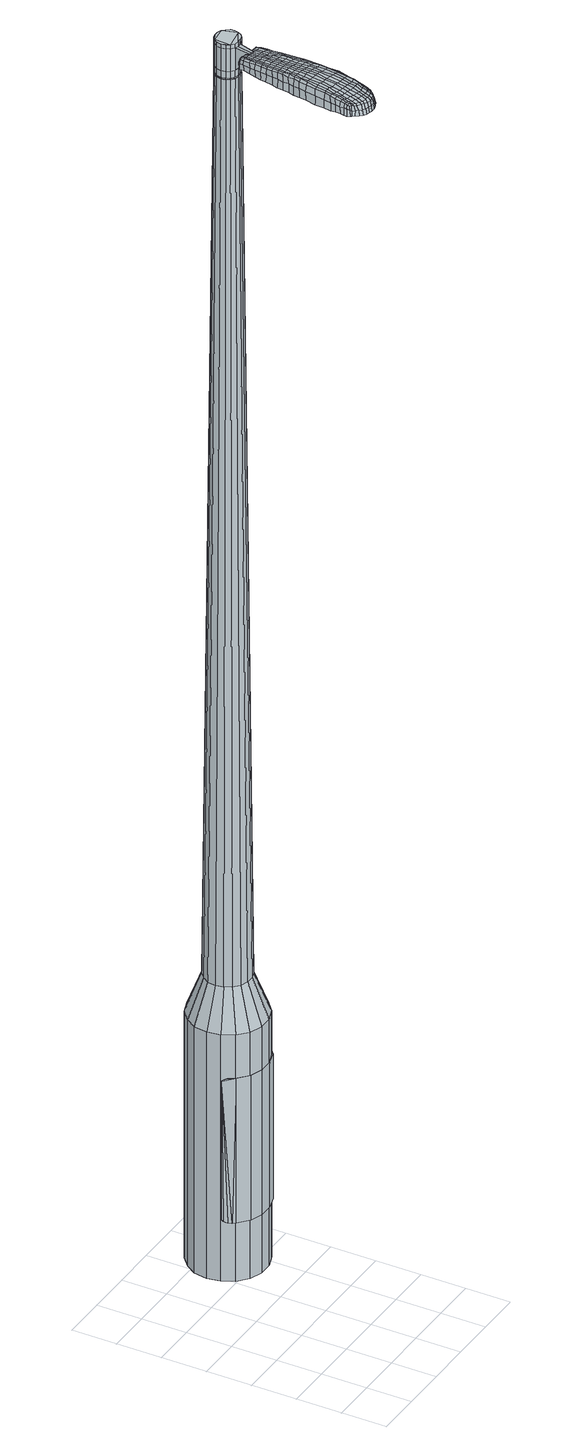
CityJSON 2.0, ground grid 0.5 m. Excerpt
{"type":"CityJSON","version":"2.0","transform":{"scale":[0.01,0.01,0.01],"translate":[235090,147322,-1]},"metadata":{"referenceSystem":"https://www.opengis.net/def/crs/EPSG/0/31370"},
"CityObjects":{
"object1":{"type":"GenericCityObject","attributes":{"cluster":364,"mean_distance_to_centroid":0.0737,"new_centroid_x":235091.34,"new_centroid_y":147324.31,"mean_distance_to_camera":8.88,"H1":11.83,"H2":11.88,"Z_final":113.07,"cluster2":-1,"proj_x":235084.53,"proj_y":147323.04,"id_line":88338,"bearing_l":349.5,"distance":6.93,"orientation":"right","G_obj":259.5},"geometry":[{"type":"MultiSurface","lod":"2","boundaries":[[[0,1,2,3]],[[1,4,5,2]],[[4,6,7,5]],[[6,8,9,7]],[[8,10,11,9]],[[10,12,13,11]],[[12,14,15,13]],[[14,16,17,15]],[[16,18,19,17]],[[18,20,21,19]],[[20,22,23,21]],[[22,24,25,23]],[[24,26,27,25]],[[26,28,29,27]],[[28,30,31,29]],[[30,32,33,31]],[[32,34,35,33]],[[34,0,3,35]],[[36,37,38,39]],[[38,40,41,42]],[[41,43,42]],[[42,44,45,46]],[[45,47,46]],[[46,48,49,50]],[[49,51,50]],[[42,46,50,38]],[[50,52,39,38]],[[53,36,39]],[[2,5,7,35]],[[7,9,11,15]],[[11,13,15]],[[15,17,19,23]],[[19,21,23]],[[23,25,27,31]],[[27,29,31]],[[15,23,31,7]],[[31,33,35,7]],[[3,2,35]],[[1,0,54,55]],[[0,34,56,54]],[[34,32,57,56]],[[32,30,58,57]],[[30,28,59,58]],[[28,26,60,59]],[[26,24,61,60]],[[24,22,62,61]],[[22,20,63,62]],[[20,18,64,63]],[[18,16,65,64]],[[16,14,66,65]],[[14,12,67,66]],[[12,10,68,67]],[[10,8,69,68]],[[8,6,70,69]],[[6,4,71,70]],[[4,1,55,71]],[[55,54,72,73]],[[54,56,74,72]],[[56,57,75,74]],[[57,58,76,75]],[[58,59,77,76]],[[59,60,78,77]],[[60,61,79,78]],[[61,62,80,79]],[[62,63,81,80]],[[63,64,82,81]],[[64,65,83,82]],[[65,66,84,83]],[[66,67,85,84]],[[67,68,86,85]],[[68,69,87,86]],[[69,70,88,87]],[[70,71,89,88]],[[71,55,73,89]],[[72,90,91,92]],[[74,93,90,72]],[[94,95,93,74]],[[96,97,95,94]],[[77,98,97,96]],[[78,99,98,77]],[[100,101,99,78]],[[80,102,101,100]],[[103,104,102,80]],[[82,105,104,103]],[[83,106,105,82]],[[107,108,106,83]],[[109,110,108,107]],[[111,112,110,109]],[[113,114,112,111]],[[115,116,114,113]],[[117,118,116,115]],[[92,91,118,117]],[[119,120,121,122]],[[123,119,122,124]],[[125,123,124,126]],[[127,125,126,128]],[[129,127,128,130]],[[131,129,130,132]],[[133,131,132,134]],[[135,133,134,136]],[[137,135,136,138]],[[139,137,138,140]],[[141,139,140,142]],[[143,141,142,144]],[[145,143,144,146]],[[147,145,146,148]],[[149,147,148,150]],[[151,149,150,152]],[[73,72,92]],[[75,94,74]],[[75,76,96,94]],[[76,77,96]],[[79,100,78]],[[79,80,100]],[[81,103,80]],[[81,82,103]],[[84,107,83]],[[84,85,109,107]],[[85,86,111,109]],[[86,87,113,111]],[[87,88,115,113]],[[88,89,117,115]],[[89,73,92,117]],[[153,91,90]],[[153,154,118,91]],[[154,155,116,118]],[[155,156,114,116]],[[156,157,112,114]],[[157,158,110,112]],[[158,159,108,110]],[[159,106,108]],[[160,104,105]],[[160,102,104]],[[161,101,102]],[[161,99,101]],[[162,97,98]],[[162,163,95,97]],[[163,93,95]],[[39,52,151,164]],[[153,90,165,152]],[[53,39,164,120]],[[90,93,121,165]],[[36,53,120,119]],[[93,163,122,121]],[[37,36,119,123]],[[163,162,124,122]],[[38,37,123,125]],[[162,98,126,124]],[[40,38,125,127]],[[98,99,128,126]],[[41,40,127,129]],[[99,161,130,128]],[[43,41,129,131]],[[161,102,132,130]],[[42,43,131,133]],[[102,160,134,132]],[[44,42,133,135]],[[160,105,136,134]],[[45,44,135,137]],[[105,106,138,136]],[[47,45,137,139]],[[106,159,140,138]],[[46,47,139,141]],[[159,158,142,140]],[[48,46,141,143]],[[158,157,144,142]],[[49,48,143,145]],[[157,156,146,144]],[[51,49,145,147]],[[156,155,148,146]],[[50,51,147,149]],[[155,154,150,148]],[[52,50,149,151]],[[154,153,152,150]],[[151,152,166,167]],[[152,165,168,166]],[[165,121,169,168]],[[121,120,170,169]],[[120,164,171,170]],[[164,151,167,171]],[[172,173,174,175]],[[176,172,175,177]],[[172,176,178,179]],[[173,172,179,180]],[[181,182,183,184]],[[185,181,184,186]],[[181,185,187,188]],[[182,181,188,189]],[[190,191,192,193]],[[194,190,193,195]],[[190,194,196,197]],[[191,190,197,198]],[[199,200,201,202]],[[203,199,202,204]],[[199,203,205,206]],[[200,199,206,207]],[[208,209,210,211]],[[212,208,211,213]],[[208,212,214,215]],[[209,208,215,216]],[[217,218,219,220]],[[221,217,220,222]],[[217,221,223,224]],[[218,217,224,225]],[[226,227,228,229]],[[218,226,229,219]],[[226,218,225,230]],[[227,226,230,231]],[[232,233,234,235]],[[227,232,235,228]],[[232,227,231,236]],[[233,232,236,237]],[[238,176,177,239]],[[233,238,239,234]],[[238,233,237,240]],[[176,238,240,178]],[[241,242,243,244]],[[245,241,244,246]],[[241,245,247,248]],[[242,241,248,249]],[[250,251,252,253]],[[242,250,253,243]],[[250,242,249,254]],[[251,250,254,255]],[[256,257,258,259]],[[251,256,259,252]],[[256,251,255,260]],[[257,256,260,261]],[[262,263,264,265]],[[257,262,265,258]],[[262,257,261,266]],[[263,262,266,267]],[[268,173,180,269]],[[263,268,269,264]],[[268,263,267,270]],[[173,268,270,174]],[[271,272,273,274]],[[275,271,274,276]],[[271,275,277,278]],[[272,271,278,279]],[[280,281,282,283]],[[272,280,283,273]],[[280,272,279,284]],[[281,280,284,285]],[[286,287,288,289]],[[281,286,289,282]],[[286,281,285,290]],[[287,286,290,291]],[[292,185,186,293]],[[287,292,293,288]],[[292,287,291,294]],[[185,292,294,187]],[[295,296,297,298]],[[299,295,298,300]],[[295,299,301,302]],[[296,295,302,303]],[[304,305,306,307]],[[296,304,307,297]],[[304,296,303,308]],[[305,304,308,309]],[[310,311,312,313]],[[305,310,313,306]],[[310,305,309,314]],[[311,310,314,315]],[[316,317,318,319]],[[311,316,319,312]],[[316,311,315,320]],[[317,316,320,321]],[[322,182,189,323]],[[317,322,323,318]],[[322,317,321,324]],[[182,322,324,183]],[[325,211,210,326]],[[327,325,326,328]],[[325,327,329,330]],[[211,325,330,213]],[[331,327,328,332]],[[333,331,332,334]],[[331,333,335,336]],[[327,331,336,329]],[[337,333,334,338]],[[339,337,338,340]],[[337,339,341,342]],[[333,337,342,335]],[[343,339,340,344]],[[345,343,344,346]],[[343,345,347,348]],[[339,343,348,341]],[[349,345,346,350]],[[200,349,350,201]],[[349,200,207,351]],[[345,349,351,347]],[[352,353,198,197]],[[354,352,197,196]],[[352,354,355,356]],[[353,352,356,357]],[[358,359,357,356]],[[360,358,356,355]],[[358,360,361,362]],[[359,358,362,363]],[[364,365,363,362]],[[366,364,362,361]],[[364,366,367,368]],[[365,364,368,369]],[[370,371,369,368]],[[372,370,368,367]],[[370,372,205,203]],[[371,370,203,204]],[[373,374,375,376]],[[275,373,376,277]],[[373,275,276,377]],[[374,373,377,378]],[[379,194,195,380]],[[374,379,380,375]],[[379,374,378,381]],[[194,379,381,196]],[[382,383,384,385]],[[221,382,385,223]],[[382,221,222,386]],[[383,382,386,387]],[[388,389,390,391]],[[383,388,391,384]],[[388,383,387,392]],[[389,388,392,393]],[[394,191,198,395]],[[389,394,395,390]],[[394,389,393,396]],[[191,394,396,192]],[[397,398,399,400]],[[179,397,400,180]],[[397,179,178,401]],[[398,397,401,402]],[[403,404,405,406]],[[398,403,406,399]],[[403,398,402,407]],[[404,403,407,408]],[[409,202,201,410]],[[404,409,410,405]],[[409,404,408,411]],[[202,409,411,204]],[[412,413,414,415]],[[184,412,415,186]],[[412,184,183,416]],[[413,412,416,417]],[[418,206,205,419]],[[413,418,419,414]],[[418,413,417,420]],[[206,418,420,207]],[[421,422,423,424]],[[299,421,424,301]],[[421,299,300,425]],[[422,421,425,426]],[[427,212,213,428]],[[422,427,428,423]],[[427,422,426,429]],[[212,427,429,214]],[[430,431,432,433]],[[245,430,433,247]],[[430,245,246,434]],[[431,430,434,435]],[[436,437,438,439]],[[431,436,439,432]],[[436,431,435,440]],[[437,436,440,441]],[[442,209,216,443]],[[437,442,443,438]],[[442,437,441,444]],[[209,442,444,210]],[[445,446,435,434]],[[244,445,434,246]],[[445,244,243,447]],[[446,445,447,448]],[[449,450,441,440]],[[446,449,440,435]],[[449,446,448,451]],[[450,449,451,452]],[[453,326,210,444]],[[450,453,444,441]],[[453,450,452,454]],[[326,453,454,328]],[[455,456,457,458]],[[302,455,458,303]],[[455,302,301,424]],[[456,455,424,423]],[[459,330,329,460]],[[456,459,460,457]],[[459,456,423,428]],[[330,459,428,213]],[[461,462,448,447]],[[253,461,447,243]],[[461,253,252,463]],[[462,461,463,464]],[[465,466,452,451]],[[462,465,451,448]],[[465,462,464,467]],[[466,465,467,468]],[[469,332,328,454]],[[466,469,454,452]],[[469,466,468,470]],[[332,469,470,334]],[[471,472,473,474]],[[308,471,474,309]],[[471,308,303,458]],[[472,471,458,457]],[[475,336,335,476]],[[472,475,476,473]],[[475,472,457,460]],[[336,475,460,329]],[[477,478,464,463]],[[259,477,463,252]],[[477,259,258,479]],[[478,477,479,480]],[[481,482,468,467]],[[478,481,467,464]],[[481,478,480,483]],[[482,481,483,484]],[[485,338,334,470]],[[482,485,470,468]],[[485,482,484,486]],[[338,485,486,340]],[[487,488,489,490]],[[314,487,490,315]],[[487,314,309,474]],[[488,487,474,473]],[[491,342,341,492]],[[488,491,492,489]],[[491,488,473,476]],[[342,491,476,335]],[[493,494,480,479]],[[265,493,479,258]],[[493,265,264,495]],[[494,493,495,496]],[[497,498,484,483]],[[494,497,483,480]],[[497,494,496,499]],[[498,497,499,500]],[[501,344,340,486]],[[498,501,486,484]],[[501,498,500,502]],[[344,501,502,346]],[[503,504,505,506]],[[320,503,506,321]],[[503,320,315,490]],[[504,503,490,489]],[[507,348,347,508]],[[504,507,508,505]],[[507,504,489,492]],[[348,507,492,341]],[[509,510,496,495]],[[269,509,495,264]],[[509,269,180,400]],[[510,509,400,399]],[[511,512,500,499]],[[510,511,499,496]],[[511,510,399,406]],[[512,511,406,405]],[[513,350,346,502]],[[512,513,502,500]],[[513,512,405,410]],[[350,513,410,201]],[[514,515,417,416]],[[324,514,416,183]],[[514,324,321,506]],[[515,514,506,505]],[[516,351,207,420]],[[515,516,420,417]],[[516,515,505,508]],[[351,516,508,347]],[[517,518,378,377]],[[274,517,377,276]],[[517,274,273,519]],[[518,517,519,520]],[[521,354,196,381]],[[518,521,381,378]],[[521,518,520,522]],[[354,521,522,355]],[[523,524,525,526]],[[224,523,526,225]],[[523,224,223,385]],[[524,523,385,384]],[[527,528,529,530]],[[524,527,530,525]],[[527,524,384,391]],[[528,527,391,390]],[[531,353,357,532]],[[528,531,532,529]],[[531,528,390,395]],[[353,531,395,198]],[[533,534,520,519]],[[283,533,519,273]],[[533,283,282,535]],[[534,533,535,536]],[[537,360,355,522]],[[534,537,522,520]],[[537,534,536,538]],[[360,537,538,361]],[[539,540,541,542]],[[230,539,542,231]],[[539,230,225,526]],[[540,539,526,525]],[[543,544,545,546]],[[540,543,546,541]],[[543,540,525,530]],[[544,543,530,529]],[[547,359,363,548]],[[544,547,548,545]],[[547,544,529,532]],[[359,547,532,357]],[[549,550,536,535]],[[289,549,535,282]],[[549,289,288,551]],[[550,549,551,552]],[[553,366,361,538]],[[550,553,538,536]],[[553,550,552,554]],[[366,553,554,367]],[[555,556,557,558]],[[236,555,558,237]],[[555,236,231,542]],[[556,555,542,541]],[[559,560,561,562]],[[556,559,562,557]],[[559,556,541,546]],[[560,559,546,545]],[[563,365,369,564]],[[560,563,564,561]],[[563,560,545,548]],[[365,563,548,363]],[[565,566,552,551]],[[293,565,551,288]],[[565,293,186,415]],[[566,565,415,414]],[[567,372,367,554]],[[566,567,554,552]],[[567,566,414,419]],[[372,567,419,205]],[[568,569,402,401]],[[240,568,401,178]],[[568,240,237,558]],[[569,568,558,557]],[[570,571,408,407]],[[569,570,407,402]],[[570,569,557,562]],[[571,570,562,561]],[[572,371,204,411]],[[571,572,411,408]],[[572,571,561,564]],[[371,572,564,369]],[[573,574,575,576]],[[576,575,577,578]],[[579,577,575,580]],[[580,575,574,581]],[[582,583,584,585]],[[585,584,586,587]],[[588,586,584,589]],[[589,584,583,590]],[[591,592,593,594]],[[594,593,595,596]],[[597,595,593,598]],[[598,593,592,599]],[[600,601,602,603]],[[603,602,604,605]],[[606,604,602,607]],[[607,602,601,608]],[[609,610,611,612]],[[612,611,613,614]],[[615,613,611,616]],[[616,611,610,617]],[[618,619,620,621]],[[621,620,622,623]],[[624,622,620,625]],[[625,620,619,626]],[[627,628,629,630]],[[630,629,619,618]],[[626,619,629,631]],[[631,629,628,632]],[[633,634,635,636]],[[636,635,628,627]],[[632,628,635,637]],[[637,635,634,638]],[[578,577,639,640]],[[640,639,634,633]],[[638,634,639,641]],[[641,639,577,579]],[[642,643,644,645]],[[645,644,646,647]],[[648,646,644,649]],[[649,644,643,650]],[[651,652,653,654]],[[654,653,643,642]],[[650,643,653,655]],[[655,653,652,656]],[[657,658,659,660]],[[660,659,652,651]],[[656,652,659,661]],[[661,659,658,662]],[[663,664,665,666]],[[666,665,658,657]],[[662,658,665,667]],[[667,665,664,668]],[[581,574,669,670]],[[670,669,664,663]],[[668,664,669,671]],[[671,669,574,573]],[[672,673,674,675]],[[675,674,676,677]],[[678,676,674,679]],[[679,674,673,680]],[[681,682,683,684]],[[684,683,673,672]],[[680,673,683,685]],[[685,683,682,686]],[[687,688,689,690]],[[690,689,682,681]],[[686,682,689,691]],[[691,689,688,692]],[[587,586,693,694]],[[694,693,688,687]],[[692,688,693,695]],[[695,693,586,588]],[[696,697,698,699]],[[699,698,700,701]],[[702,700,698,703]],[[703,698,697,704]],[[705,706,707,708]],[[708,707,697,696]],[[704,697,707,709]],[[709,707,706,710]],[[711,712,713,714]],[[714,713,706,705]],[[710,706,713,715]],[[715,713,712,716]],[[717,718,719,720]],[[720,719,712,711]],[[716,712,719,721]],[[721,719,718,722]],[[590,583,723,724]],[[724,723,718,717]],[[722,718,723,725]],[[725,723,583,582]],[[609,612,726,727]],[[727,726,728,729]],[[730,728,726,731]],[[731,726,612,614]],[[729,728,732,733]],[[733,732,734,735]],[[736,734,732,737]],[[737,732,728,730]],[[735,734,738,739]],[[739,738,740,741]],[[742,740,738,743]],[[743,738,734,736]],[[741,740,744,745]],[[745,744,746,747]],[[748,746,744,749]],[[749,744,740,742]],[[747,746,750,751]],[[751,750,601,600]],[[608,601,750,752]],[[752,750,746,748]],[[599,753,754,598]],[[598,754,755,597]],[[756,755,754,757]],[[757,754,753,758]],[[758,759,760,757]],[[757,760,761,756]],[[762,761,760,763]],[[763,760,759,764]],[[764,765,766,763]],[[763,766,767,762]],[[768,767,766,769]],[[769,766,765,770]],[[770,771,772,769]],[[769,772,773,768]],[[606,773,772,604]],[[604,772,771,605]],[[774,775,776,777]],[[777,776,676,678]],[[677,676,776,778]],[[778,776,775,779]],[[596,595,780,781]],[[781,780,775,774]],[[779,775,780,782]],[[782,780,595,597]],[[783,784,785,786]],[[786,785,622,624]],[[623,622,785,787]],[[787,785,784,788]],[[789,790,791,792]],[[792,791,784,783]],[[788,784,791,793]],[[793,791,790,794]],[[599,592,795,796]],[[796,795,790,789]],[[794,790,795,797]],[[797,795,592,591]],[[798,799,800,801]],[[801,800,580,581]],[[579,580,800,802]],[[802,800,799,803]],[[804,805,806,807]],[[807,806,799,798]],[[803,799,806,808]],[[808,806,805,809]],[[600,603,810,811]],[[811,810,805,804]],[[809,805,810,812]],[[812,810,603,605]],[[813,814,815,816]],[[816,815,585,587]],[[582,585,815,817]],[[817,815,814,818]],[[606,607,819,820]],[[820,819,814,813]],[[818,814,819,821]],[[821,819,607,608]],[[822,823,824,825]],[[825,824,700,702]],[[701,700,824,826]],[[826,824,823,827]],[[614,613,828,829]],[[829,828,823,822]],[[827,823,828,830]],[[830,828,613,615]],[[831,832,833]],[[833,832,646,648]],[[647,646,832,834]],[[834,832,831,835]],[[836,837,838,839]],[[839,838,831,833]],[[835,831,838,840]],[[840,838,837,841]],[[617,610,842,843]],[[843,842,837,836]],[[841,837,842,844]],[[844,842,610,609]],[[835,845,846,834]],[[834,846,645,647]],[[642,645,846,847]],[[846,845,847]],[[841,848,849,840]],[[840,849,845,835]],[[847,845,849,850]],[[850,849,848,851]],[[609,727,852,844]],[[844,852,848,841]],[[851,848,852,853]],[[853,852,727,729]],[[854,855,856,857]],[[857,856,703,704]],[[702,703,856,825]],[[825,856,855,822]],[[730,731,858,859]],[[859,858,855,854]],[[822,855,858,829]],[[829,858,731,614]],[[860,861,847]],[[847,861,654,642]],[[651,654,861,862]],[[862,861,860,863]],[[851,864,865,850]],[[850,865,860,847]],[[863,860,865,866]],[[866,865,864,867]],[[729,733,868,853]],[[853,868,864,851]],[[867,864,868,869]],[[869,868,733,735]],[[870,871,872,873]],[[873,872,709,710]],[[704,709,872,857]],[[857,872,871,854]],[[736,737,874,875]],[[875,874,871,870]],[[854,871,874,859]],[[859,874,737,730]],[[863,876,862]],[[862,876,660,651]],[[657,660,876,877]],[[877,876,878]],[[867,879,880,866]],[[866,880,876,863]],[[878,876,880,881]],[[881,880,879,882]],[[735,739,883,869]],[[869,883,879,867]],[[882,879,883,884]],[[884,883,739,741]],[[885,886,887,888]],[[888,887,715,716]],[[710,715,887,873]],[[873,887,886,870]],[[742,743,889,890]],[[890,889,886,885]],[[870,886,889,875]],[[875,889,743,736]],[[878,891,892,877]],[[877,892,666,657]],[[663,666,892,893]],[[893,892,891,894]],[[882,895,896,881]],[[881,896,891,878]],[[894,891,896,897]],[[897,896,895,898]],[[741,745,899,884]],[[884,899,895,882]],[[898,895,899,900]],[[900,899,745,747]],[[901,902,903,904]],[[904,903,721,722]],[[716,721,903,888]],[[888,903,902,885]],[[748,749,905,906]],[[906,905,902,901]],[[885,902,905,890]],[[890,905,749,742]],[[894,907,908,893]],[[893,908,670,663]],[[581,670,908,801]],[[801,908,907,798]],[[898,909,910,897]],[[897,910,907,894]],[[798,907,910,807]],[[807,910,909,804]],[[747,751,911,900]],[[900,911,909,898]],[[804,909,911,811]],[[811,911,751,600]],[[818,912,913,817]],[[817,913,725,582]],[[722,725,913,904]],[[904,913,912,901]],[[608,752,914,821]],[[821,914,912,818]],[[901,912,914,906]],[[906,914,752,748]],[[779,915,916,778]],[[778,916,675,677]],[[672,675,916,917]],[[917,916,915,918]],[[597,755,919,782]],[[782,919,915,779]],[[918,915,919,920]],[[920,919,755,756]],[[921,922,923,924]],[[924,923,625,626]],[[624,625,923,786]],[[786,923,922,783]],[[925,926,927,928]],[[928,927,922,921]],[[783,922,927,792]],[[792,927,926,789]],[[758,753,929,930]],[[930,929,926,925]],[[789,926,929,796]],[[796,929,753,599]],[[918,931,932,917]],[[917,932,684,672]],[[681,684,932,933]],[[933,932,931,934]],[[756,761,935,920]],[[920,935,931,918]],[[934,931,935,936]],[[936,935,761,762]],[[937,938,939,940]],[[940,939,631,632]],[[626,631,939,924]],[[924,939,938,921]],[[941,942,943,944]],[[944,943,938,937]],[[921,938,943,928]],[[928,943,942,925]],[[764,759,945,946]],[[946,945,942,941]],[[925,942,945,930]],[[930,945,759,758]],[[934,947,948,933]],[[933,948,690,681]],[[687,690,948,949]],[[949,948,947,950]],[[762,767,951,936]],[[936,951,947,934]],[[950,947,951,952]],[[952,951,767,768]],[[953,954,955,956]],[[956,955,637,638]],[[632,637,955,940]],[[940,955,954,937]],[[957,958,959,960]],[[960,959,954,953]],[[937,954,959,944]],[[944,959,958,941]],[[770,765,961,962]],[[962,961,958,957]],[[941,958,961,946]],[[946,961,765,764]],[[950,963,964,949]],[[949,964,694,687]],[[587,694,964,816]],[[816,964,963,813]],[[768,773,965,952]],[[952,965,963,950]],[[813,963,965,820]],[[820,965,773,606]],[[803,966,967,802]],[[802,967,641,579]],[[638,641,967,956]],[[956,967,966,953]],[[809,968,969,808]],[[808,969,966,803]],[[953,966,969,960]],[[960,969,968,957]],[[605,771,970,812]],[[812,970,968,809]],[[957,968,970,962]],[[962,970,771,770]],[[573,576,175,174]],[[576,578,177,175]],[[588,589,188,187]],[[589,590,189,188]],[[591,594,193,192]],[[594,596,195,193]],[[615,616,215,214]],[[616,617,216,215]],[[618,621,220,219]],[[621,623,222,220]],[[627,630,229,228]],[[630,618,219,229]],[[633,636,235,234]],[[636,627,228,235]],[[578,640,239,177]],[[640,633,234,239]],[[648,649,248,247]],[[649,650,249,248]],[[650,655,254,249]],[[655,656,255,254]],[[656,661,260,255]],[[661,662,261,260]],[[662,667,266,261]],[[667,668,267,266]],[[668,671,270,267]],[[671,573,174,270]],[[678,679,278,277]],[[679,680,279,278]],[[680,685,284,279]],[[685,686,285,284]],[[686,691,290,285]],[[691,692,291,290]],[[692,695,294,291]],[[695,588,187,294]],[[696,699,298,297]],[[699,701,300,298]],[[705,708,307,306]],[[708,696,297,307]],[[711,714,313,312]],[[714,705,306,313]],[[717,720,319,318]],[[720,711,312,319]],[[590,724,323,189]],[[724,717,318,323]],[[774,777,376,375]],[[777,678,277,376]],[[596,781,380,195]],[[781,774,375,380]],[[623,787,386,222]],[[787,788,387,386]],[[788,793,392,387]],[[793,794,393,392]],[[794,797,396,393]],[[797,591,192,396]],[[701,826,425,300]],[[826,827,426,425]],[[827,830,429,426]],[[830,615,214,429]],[[833,433,432]],[[833,648,247,433]],[[836,839,439,438]],[[839,833,432,439]],[[617,843,443,216]],[[843,836,438,443]],[[971,972,973,974]],[[975,976,974,973]],[[977,978,979,980]],[[981,982,983,984]],[[972,985,986,973]],[[987,975,973,986]],[[988,977,980,989]],[[990,991,982,981]],[[985,992,993,986]],[[993,994,987,986]],[[995,988,989,996]],[[997,991,990,998]],[[992,999,1000,993]],[[1000,1001,994,993]],[[1002,995,996,1003]],[[1004,997,998,1005]],[[1006,1007,1008,1009]],[[1010,1011,1007,1006]],[[1010,1012,1013,1011]],[[1012,1014,1015,1013]],[[1016,1017,1018,1019]],[[1020,1021,1017,1016]],[[1022,1023,1021,1020]],[[1024,1025,1023,1022]],[[1019,1008,1007,1016]],[[1016,1007,1011,1020]],[[1011,1013,1022,1020]],[[1013,1015,1024,1022]],[[980,979,976,975]],[[989,980,975,987]],[[994,996,989,987]],[[1001,1003,996,994]],[[981,984,978,977]],[[990,981,977,988]],[[998,990,988,995]],[[1005,998,995,1002]],[[982,1006,1009,983]],[[991,1010,1006,982]],[[1012,1010,991,997]],[[1014,1012,997,1004]],[[1026,1027,1028,1029]],[[1028,1030,1031,1032]],[[1028,1032,1033,1034]],[[1028,1034,1029]],[[1035,1026,1029,1036]],[[1037,1036,1029,1038]],[[1039,1038,1029]],[[1040,1028,1027,1041]],[[1042,1040,1041,1043]],[[1044,1042,1043,1045]],[[1046,1044,1045,1047]],[[1048,1046,1047,1049]],[[1049,1050,1051,1052]],[[1049,1052,1053,1054]],[[1049,1054,1055,1056]],[[1055,1057,1058,1059]],[[1055,1059,1060,1061]],[[1055,1061,1056]],[[1049,1056,1048]],[[1062,1063,1027,1026]],[[1064,1065,1030,1028]],[[1066,1067,1039,1029]],[[1063,1068,1041,1027]],[[1069,1064,1028,1040]],[[1068,1070,1043,1041]],[[1071,1069,1040,1042]],[[1070,1072,1045,1043]],[[1073,1071,1042,1044]],[[1072,1074,1047,1045]],[[1075,1073,1044,1046]],[[1074,1076,1049,1047]],[[1077,1075,1046,1048]],[[1076,1078,1050,1049]],[[1079,1080,1057,1055]],[[1081,1077,1048,1056]],[[1051,1050,1078,1082]],[[1052,1051,1082,1083]],[[1053,1052,1083,1084]],[[1054,1053,1084,1085]],[[1055,1054,1085,1079]],[[1086,1062,1026,1035]],[[1087,1086,1035,1036]],[[1088,1087,1036,1037]],[[1089,1088,1037,1038]],[[1067,1089,1038,1039]],[[1031,1030,1065,1090]],[[1058,1057,1080,1091]],[[1032,1031,1090,1092]],[[1033,1032,1092,1093]],[[1034,1033,1093,1094]],[[1029,1034,1094,1066]],[[1059,1058,1091,1095]],[[1060,1059,1095,1096]],[[1061,1060,1096,1097]],[[1056,1061,1097,1081]]]}]}
},
"vertices":[
[128,187,384],[114,192,384],[114,192,96],[128,187,96],[103,202,384],[103,202,96],[96,215,384],[96,215,96],[94,229,384],[94,229,96],[96,244,384],[96,244,96],[104,256,384],[104,256,96],[115,266,384],[115,266,96],[129,271,384],[129,271,96],[144,270,384],[144,270,96],[157,265,384],[157,265,96],[168,256,384],[168,256,96],[176,243,384],[176,243,96],[178,229,384],[178,229,96],[175,214,384],[175,214,96],[168,201,384],[168,201,96],[157,192,384],[157,192,96],[143,187,384],[143,187,96],[142,217,1524],[146,220,1524],[148,224,1524],[133,216,1524],[149,229,1524],[149,233,1524],[143,240,1524],[146,237,1524],[138,242,1524],[134,242,1524],[126,238,1524],[129,241,1524],[123,234,1524],[122,229,1524],[125,220,1524],[123,224,1524],[129,217,1524],[138,216,1524],[131,204,429],[123,207,429],[140,204,429],[148,207,429],[155,213,429],[159,220,429],[161,229,429],[160,237,429],[155,245,429],[149,251,429],[140,254,429],[132,254,429],[123,251,429],[117,245,429],[112,238,429],[111,229,429],[112,220,429],[116,213,429],[133,216,1483],[129,217,1483],[138,216,1483],[142,217,1483],[146,220,1483],[148,224,1483],[149,229,1483],[149,233,1483],[146,237,1483],[143,240,1483],[138,242,1483],[134,242,1483],[129,241,1483],[126,238,1483],[123,234,1483],[122,229,1483],[123,224,1483],[125,220,1483],[133,216,1485],[129,218,1485],[129,218,1483],[138,216,1485],[142,218,1483],[142,218,1485],[146,221,1483],[146,221,1485],[148,224,1485],[149,229,1485],[148,233,1483],[148,233,1485],[146,237,1485],[142,240,1483],[142,240,1485],[138,242,1485],[134,242,1485],[129,240,1483],[129,240,1485],[126,237,1483],[126,237,1485],[124,233,1483],[124,233,1485],[123,229,1483],[123,229,1485],[124,225,1483],[124,225,1485],[126,221,1483],[126,221,1485],[142,217,1519],[138,216,1519],[138,216,1493],[142,217,1493],[146,220,1519],[146,220,1493],[148,224,1519],[148,224,1493],[149,229,1519],[149,229,1493],[149,233,1519],[149,233,1493],[146,237,1519],[146,237,1493],[143,240,1519],[143,240,1493],[138,242,1519],[138,242,1493],[134,242,1519],[134,242,1493],[129,241,1519],[129,241,1493],[126,238,1519],[126,238,1493],[123,234,1519],[123,234,1493],[122,229,1519],[122,229,1493],[123,224,1519],[123,224,1493],[125,220,1519],[125,220,1493],[129,217,1519],[129,217,1493],[129,217,1485],[125,220,1485],[123,224,1485],[122,229,1485],[123,234,1485],[126,238,1485],[129,241,1485],[143,240,1485],[149,233,1485],[146,220,1485],[142,217,1485],[133,216,1519],[133,216,1493],[127,198,1513],[127,198,1518],[130,197,1513],[133,197,1513],[133,197,1518],[130,197,1518],[97,128,1519],[99,135,1518],[97,134,1509],[95,127,1510],[95,120,1519],[94,119,1510],[97,120,1526],[99,129,1525],[101,136,1525],[135,121,1519],[136,128,1518],[135,129,1525],[134,122,1525],[134,112,1519],[132,113,1526],[135,111,1510],[136,119,1510],[137,126,1509],[104,52,1519],[101,53,1519],[101,52,1513],[104,51,1513],[109,52,1519],[109,51,1513],[109,54,1524],[105,53,1524],[101,54,1524],[118,125,1530],[119,132,1529],[116,133,1529],[115,125,1530],[116,116,1531],[113,116,1531],[120,115,1530],[122,124,1530],[123,131,1529],[132,204,1512],[130,205,1512],[130,203,1517],[132,203,1517],[135,203,1512],[135,202,1517],[135,203,1506],[132,203,1506],[130,204,1506],[88,70,1519],[88,73,1519],[86,72,1512],[86,69,1512],[88,67,1518],[87,66,1512],[89,68,1522],[89,70,1523],[89,73,1524],[88,78,1519],[89,83,1519],[87,82,1512],[87,77,1512],[90,78,1524],[90,84,1525],[90,89,1519],[91,97,1519],[89,96,1511],[88,88,1511],[91,90,1526],[93,97,1526],[93,108,1519],[91,107,1510],[95,109,1526],[115,200,1513],[113,192,1513],[114,193,1518],[116,200,1517],[117,205,1512],[117,204,1516],[115,204,1506],[114,199,1507],[112,192,1507],[111,185,1514],[109,178,1515],[111,178,1520],[113,186,1519],[110,184,1507],[108,177,1507],[108,171,1515],[106,163,1516],[107,164,1522],[109,171,1521],[106,170,1508],[104,162,1508],[104,156,1517],[102,149,1517],[104,150,1524],[106,157,1523],[102,155,1508],[100,148,1509],[101,142,1518],[102,143,1524],[99,141,1509],[123,62,1519],[124,65,1519],[123,66,1524],[122,63,1523],[122,60,1518],[121,61,1522],[123,59,1512],[124,61,1512],[125,64,1512],[125,70,1519],[127,76,1519],[125,76,1525],[124,71,1524],[126,69,1512],[128,74,1512],[128,81,1519],[130,89,1519],[128,90,1526],[127,82,1526],[129,80,1511],[131,88,1511],[132,101,1519],[130,102,1526],[133,99,1510],[145,194,1513],[144,187,1513],[145,185,1507],[145,193,1507],[145,200,1512],[146,199,1506],[144,199,1516],[144,195,1517],[143,187,1518],[143,179,1514],[142,172,1515],[143,170,1507],[144,178,1507],[142,180,1519],[141,173,1520],[141,164,1515],[140,157,1516],[141,155,1508],[142,163,1508],[140,165,1521],[139,158,1522],[139,149,1517],[138,142,1517],[139,141,1509],[140,148,1508],[138,151,1523],[137,143,1524],[137,135,1518],[138,133,1509],[136,136,1524],[131,198,1519],[129,198,1519],[130,190,1520],[127,191,1520],[133,190,1520],[134,197,1519],[128,183,1522],[126,183,1522],[127,176,1523],[124,176,1523],[130,175,1523],[131,182,1521],[126,168,1524],[123,169,1524],[124,161,1525],[122,162,1525],[128,160,1525],[129,168,1524],[123,154,1526],[120,154,1526],[122,146,1527],[119,147,1527],[125,146,1527],[126,153,1526],[121,139,1528],[117,140,1528],[124,139,1528],[105,56,1527],[102,57,1527],[109,57,1526],[110,61,1527],[106,61,1528],[103,62,1528],[107,67,1529],[104,68,1529],[111,67,1528],[113,74,1530],[109,74,1530],[105,75,1530],[110,81,1531],[106,82,1531],[114,81,1530],[116,90,1531],[112,90,1531],[108,91,1531],[114,103,1531],[110,104,1531],[118,102,1531],[120,58,1518],[118,56,1519],[119,55,1513],[121,57,1513],[120,60,1523],[118,58,1523],[114,54,1519],[114,53,1513],[114,55,1524],[89,65,1518],[90,62,1518],[91,64,1523],[90,66,1523],[87,64,1513],[89,62,1513],[92,59,1519],[94,56,1519],[95,58,1524],[92,61,1523],[91,58,1513],[94,55,1513],[97,54,1519],[98,56,1524],[97,53,1513],[101,129,1528],[102,128,1528],[104,135,1528],[102,136,1527],[99,120,1528],[100,120,1529],[105,127,1529],[108,127,1530],[110,134,1529],[107,135,1528],[103,119,1529],[106,118,1530],[111,126,1530],[113,133,1529],[110,117,1531],[132,123,1528],[130,123,1529],[129,114,1529],[131,114,1528],[133,130,1527],[131,130,1528],[126,123,1529],[125,114,1530],[127,131,1528],[144,202,1512],[142,202,1512],[142,201,1517],[143,201,1517],[145,201,1506],[143,201,1506],[139,203,1512],[138,202,1517],[139,202,1506],[118,207,1512],[120,206,1512],[119,206,1506],[117,206,1506],[118,205,1517],[120,205,1517],[122,206,1512],[125,206,1512],[124,205,1506],[121,205,1506],[122,205,1517],[125,204,1517],[127,205,1512],[127,204,1506],[127,204,1517],[117,200,1519],[119,200,1519],[116,193,1520],[117,193,1520],[121,199,1519],[124,199,1519],[119,192,1520],[122,192,1520],[126,199,1519],[125,191,1520],[142,195,1519],[141,196,1519],[139,188,1520],[141,188,1520],[137,196,1519],[136,189,1520],[114,186,1521],[116,185,1521],[112,178,1522],[114,178,1522],[118,185,1521],[121,184,1521],[116,178,1522],[119,177,1523],[123,184,1522],[122,177,1523],[140,181,1521],[138,181,1521],[137,174,1522],[139,173,1522],[135,182,1521],[134,174,1522],[110,171,1523],[112,171,1523],[109,164,1524],[111,164,1524],[115,170,1523],[117,170,1524],[113,163,1525],[116,163,1525],[120,169,1524],[119,162,1525],[138,166,1523],[136,166,1523],[135,159,1524],[137,158,1524],[133,167,1524],[132,160,1525],[107,157,1525],[109,156,1525],[105,150,1526],[107,149,1526],[111,156,1526],[114,155,1526],[110,149,1527],[113,148,1527],[117,155,1526],[116,148,1527],[136,151,1525],[134,152,1525],[133,144,1526],[135,144,1526],[130,152,1526],[129,145,1527],[104,143,1527],[106,142,1527],[108,142,1527],[111,141,1528],[114,140,1528],[134,137,1527],[132,137,1527],[128,138,1528],[120,62,1525],[118,60,1525],[121,65,1526],[119,64,1526],[114,58,1526],[115,62,1527],[90,68,1525],[91,66,1525],[91,70,1526],[90,72,1525],[93,63,1525],[95,60,1526],[96,65,1527],[93,67,1526],[98,58,1526],[99,63,1527],[123,70,1526],[120,69,1527],[124,76,1527],[122,75,1528],[116,68,1528],[118,75,1529],[91,77,1526],[92,75,1527],[93,81,1528],[92,83,1527],[94,73,1527],[97,71,1528],[98,78,1529],[95,79,1528],[100,69,1528],[101,76,1530],[125,82,1528],[123,82,1529],[127,90,1528],[125,90,1529],[119,81,1529],[120,90,1530],[92,89,1528],[94,88,1528],[96,96,1529],[94,97,1528],[96,86,1529],[99,84,1530],[101,93,1530],[98,95,1530],[103,83,1530],[105,92,1531],[129,102,1529],[127,102,1529],[123,102,1530],[96,108,1528],[98,108,1529],[101,107,1530],[104,105,1530],[107,105,1531],[99,133,1509],[101,134,1518],[99,128,1518],[97,127,1509],[97,119,1519],[96,118,1510],[99,120,1525],[101,128,1525],[102,135,1525],[133,129,1525],[134,128,1518],[133,121,1518],[132,122,1525],[132,113,1519],[131,114,1525],[133,111,1510],[134,119,1509],[135,126,1509],[101,54,1513],[101,55,1519],[105,54,1519],[105,53,1513],[108,54,1519],[108,53,1513],[108,56,1524],[105,55,1524],[102,56,1524],[116,132,1528],[119,131,1528],[118,124,1529],[115,125,1529],[116,115,1529],[113,116,1529],[120,115,1529],[121,124,1529],[122,131,1528],[129,201,1516],[129,202,1512],[132,202,1512],[132,201,1516],[135,201,1512],[135,200,1516],[135,200,1506],[132,201,1506],[129,201,1506],[88,72,1512],[90,73,1519],[90,70,1518],[88,69,1512],[90,68,1518],[88,67,1512],[91,68,1522],[91,70,1523],[91,73,1523],[89,82,1512],[91,83,1519],[90,78,1519],[89,77,1512],[92,78,1524],[92,83,1525],[91,96,1511],[93,97,1519],[92,89,1519],[90,88,1511],[93,89,1525],[94,97,1526],[95,108,1519],[93,107,1510],[97,108,1526],[116,192,1518],[115,192,1513],[117,199,1513],[118,199,1517],[118,204,1512],[119,203,1515],[117,203,1506],[116,198,1506],[114,191,1507],[113,178,1520],[111,177,1514],[113,185,1514],[114,185,1519],[112,184,1507],[110,176,1507],[109,163,1522],[108,163,1516],[109,170,1515],[111,171,1521],[108,169,1508],[106,162,1508],[106,149,1523],[104,148,1517],[106,156,1516],[107,156,1522],[104,155,1508],[102,148,1508],[102,141,1517],[104,142,1524],[101,140,1509],[121,67,1523],[122,66,1519],[121,63,1518],[120,64,1523],[120,61,1518],[119,62,1522],[121,60,1512],[122,62,1512],[123,65,1512],[124,77,1525],[125,76,1519],[123,71,1519],[122,71,1524],[124,69,1512],[126,75,1512],[127,91,1526],[128,90,1519],[126,82,1519],[125,83,1525],[127,80,1511],[129,88,1511],[130,101,1519],[129,102,1526],[131,99,1510],[143,186,1507],[142,187,1513],[143,194,1513],[143,193,1506],[143,199,1512],[144,198,1506],[142,199,1515],[142,195,1517],[141,188,1518],[141,171,1507],[140,172,1514],[141,179,1514],[142,178,1507],[140,180,1519],[139,173,1520],[139,156,1508],[138,157,1516],[139,164,1515],[140,163,1508],[138,165,1521],[137,158,1522],[137,141,1508],[136,142,1517],[137,150,1516],[138,148,1508],[136,151,1522],[135,143,1523],[135,135,1517],[136,134,1509],[134,136,1524],[131,197,1518],[128,197,1518],[130,190,1519],[127,190,1519],[133,189,1519],[134,196,1518],[128,182,1520],[126,183,1520],[127,175,1521],[124,176,1521],[130,174,1521],[131,182,1520],[126,168,1523],[123,168,1523],[124,160,1524],[122,161,1524],[127,160,1524],[129,167,1523],[123,153,1525],[120,154,1525],[122,146,1526],[119,146,1526],[125,145,1526],[126,153,1525],[120,139,1527],[117,139,1527],[124,138,1527],[102,58,1526],[105,58,1526],[109,58,1525],[110,62,1526],[106,62,1526],[103,62,1526],[104,68,1528],[107,68,1528],[111,68,1527],[112,75,1528],[109,75,1529],[105,75,1529],[107,82,1530],[110,82,1530],[114,81,1529],[115,90,1530],[112,91,1530],[108,91,1530],[111,104,1530],[114,103,1530],[118,102,1530],[118,57,1513],[117,58,1518],[119,60,1518],[120,59,1512],[119,61,1523],[117,59,1523],[113,56,1519],[113,55,1513],[113,57,1523],[92,65,1523],[91,64,1518],[90,66,1518],[91,67,1523],[89,65,1512],[90,63,1512],[96,59,1523],[96,58,1519],[93,61,1519],[94,62,1523],[93,60,1513],[95,57,1513],[98,56,1519],[99,57,1524],[98,55,1513],[104,135,1527],[103,128,1527],[102,128,1527],[103,135,1526],[100,120,1527],[101,119,1528],[110,133,1528],[109,126,1528],[106,127,1528],[107,134,1527],[104,118,1528],[107,118,1529],[112,126,1529],[113,133,1528],[110,117,1529],[128,114,1528],[129,123,1527],[131,123,1527],[130,114,1527],[132,129,1526],[130,130,1527],[125,123,1528],[124,114,1528],[127,130,1527],[141,199,1516],[142,200,1512],[143,200,1512],[142,199,1516],[144,199,1506],[142,199,1506],[139,201,1512],[138,200,1516],[139,200,1506],[119,204,1512],[118,205,1512],[118,204,1506],[119,204,1516],[120,203,1516],[124,203,1506],[124,203,1512],[121,204,1512],[121,203,1506],[122,203,1516],[124,202,1516],[127,203,1512],[126,202,1506],[127,202,1516],[119,199,1518],[118,199,1518],[117,192,1519],[124,198,1518],[121,199,1518],[120,192,1519],[122,191,1519],[126,198,1518],[125,191,1519],[139,188,1519],[140,195,1518],[141,195,1518],[140,188,1519],[137,195,1518],[136,188,1519],[116,185,1520],[115,185,1520],[113,178,1521],[114,177,1521],[121,184,1520],[118,184,1520],[116,177,1521],[119,177,1521],[123,183,1520],[122,176,1521],[137,173,1521],[138,180,1520],[139,180,1520],[138,173,1521],[135,181,1520],[134,174,1521],[112,170,1522],[110,163,1523],[111,163,1523],[118,169,1522],[115,170,1522],[113,163,1523],[116,162,1524],[120,169,1523],[119,161,1524],[135,158,1523],[136,166,1522],[137,166,1522],[136,158,1523],[132,166,1522],[131,159,1523],[109,156,1524],[108,156,1524],[107,149,1525],[108,149,1525],[115,155,1525],[112,155,1524],[110,148,1525],[113,148,1526],[117,154,1525],[116,147,1526],[133,144,1525],[134,151,1524],[135,151,1524],[134,144,1525],[130,152,1524],[129,145,1525],[106,142,1526],[105,142,1526],[112,140,1527],[109,141,1526],[114,140,1527],[132,137,1526],[133,137,1526],[128,137,1526],[117,61,1524],[119,63,1524],[120,66,1525],[118,65,1525],[113,59,1525],[114,63,1525],[93,70,1525],[92,67,1524],[92,69,1524],[92,72,1525],[97,65,1526],[96,62,1525],[94,64,1524],[94,68,1525],[99,60,1525],[100,63,1526],[120,70,1526],[121,71,1526],[123,77,1526],[121,76,1527],[116,69,1526],[117,75,1527],[94,82,1527],[93,75,1526],[92,77,1526],[93,83,1526],[99,78,1528],[98,71,1527],[95,73,1526],[96,80,1527],[101,70,1527],[102,77,1528],[122,82,1527],[124,83,1527],[126,91,1527],[124,90,1528],[118,82,1528],[120,90,1529],[96,96,1528],[95,88,1527],[94,89,1527],[95,97,1527],[102,93,1529],[100,85,1529],[97,86,1528],[99,95,1528],[103,83,1529],[105,92,1530],[126,102,1528],[128,102,1528],[122,102,1529],[99,107,1528],[98,108,1528],[104,105,1529],[101,106,1529],[107,104,1530],[117,204,1508],[124,203,1508],[117,171,1509],[109,172,1509],[112,150,1510],[104,151,1510],[104,111,1512],[95,113,1512],[98,130,1511],[107,129,1511],[101,93,1513],[99,80,1514],[90,81,1514],[92,95,1513],[130,201,1508],[124,169,1509],[121,148,1510],[113,109,1512],[117,127,1511],[110,91,1513],[108,78,1514],[137,200,1508],[132,168,1509],[129,147,1510],[122,107,1512],[126,125,1511],[116,77,1514],[119,90,1513],[144,199,1508],[140,166,1509],[137,145,1510],[132,106,1512],[135,124,1511],[125,75,1514],[128,88,1513],[97,67,1514],[97,62,1514],[90,63,1514],[89,68,1514],[105,65,1514],[104,60,1514],[113,64,1514],[111,59,1514],[122,62,1514],[118,58,1514],[99,57,1515],[102,53,1515],[101,53,1515],[95,57,1515],[103,56,1515],[103,53,1515],[108,55,1515],[104,52,1515],[112,54,1515],[105,52,1515],[171,203,334],[168,200,334],[168,200,165],[176,212,171],[171,203,165],[172,206,165],[174,209,166],[175,211,167],[176,212,169],[172,206,334],[174,209,333],[175,211,332],[176,212,331],[176,212,328],[157,190,165],[157,190,334],[143,186,165],[143,186,334],[128,186,165],[128,186,334],[114,191,165],[114,191,334],[102,201,165],[102,201,334],[100,204,334],[98,208,334],[97,210,333],[96,212,332],[95,213,331],[95,213,328],[100,204,165],[95,213,171],[95,213,169],[96,212,167],[97,210,166],[98,208,165],[168,205,334],[166,201,334],[166,201,165],[168,205,165],[173,213,171],[173,213,328],[155,193,334],[155,193,165],[142,189,334],[142,189,165],[128,189,334],[128,189,165],[115,194,334],[115,194,165],[104,202,334],[104,202,165],[102,206,334],[97,215,328],[97,215,171],[102,206,165],[101,209,334],[99,211,333],[98,213,332],[97,214,331],[170,208,334],[171,210,333],[172,212,332],[173,213,331],[170,208,165],[97,214,169],[171,210,166],[172,212,167],[173,213,169],[98,213,167],[99,211,166],[101,209,165]
]}
